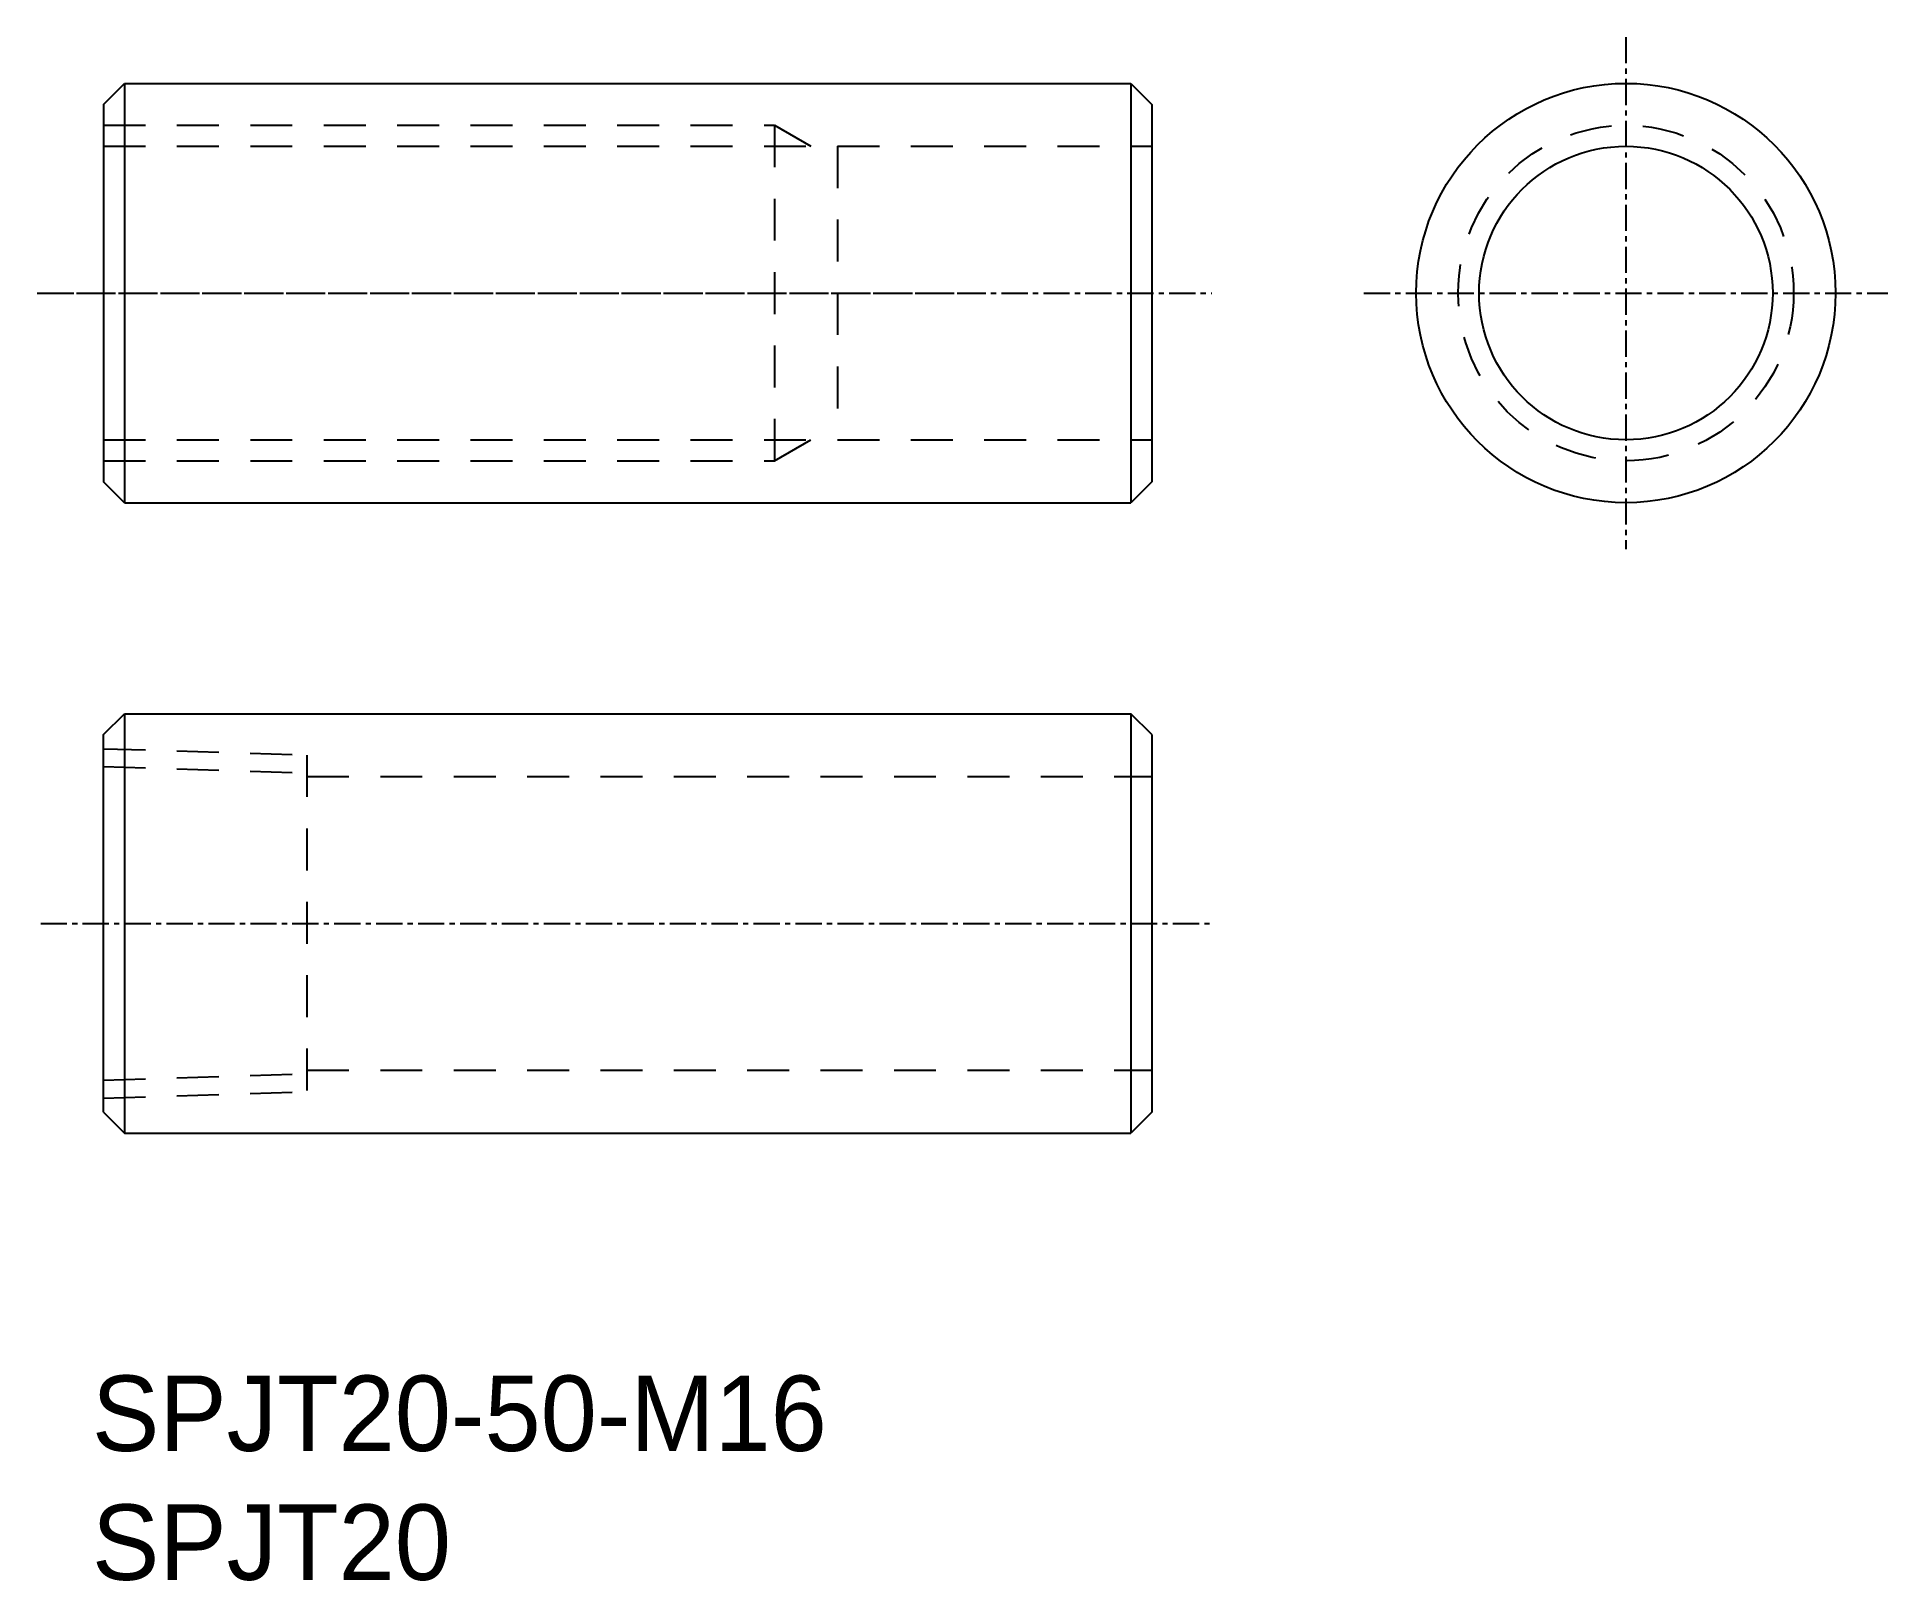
# Model space of a CAD drawing. Extents: x 298.7 to 387, y 87.2 to 160.8.
import ezdxf

# ---------------------------------------------------------------- set-up
doc = ezdxf.new("R2010")
doc.units = 0
doc.linetypes.add('CENTER', pattern=[2, 1.25, -0.25, 0.25, -0.25])
doc.linetypes.add('DASHED', pattern=[3.5, 2, -1.5])
doc.layers.get('0').update_dxf_attribs({"linetype": 'CONTINUOUS'})
doc.layers.add('CENTER', color=1, linetype='CENTER')

msp = doc.modelspace()

# ---------------------------------------------------------------- linework, layer by layer
at = {"color": 7, "linetype": 'CONTINUOUS'}
for p, q in [((301.864, 157.596), (302.864, 158.596)), ((302.864, 158.596), (350.864, 158.596)), ((302.864, 158.596), (302.864, 138.596)), ((314.864, 158.596), (314.864, 158.596)), ((326.864, 158.596), (326.864, 158.596)), ((350.864, 158.596), (350.864, 138.596)), ((350.864, 158.596), (351.864, 157.596)), ((301.864, 157.596), (301.864, 139.596)), ((351.864, 157.596), (351.864, 139.596)), ((302.864, 138.596), (301.864, 139.596)), ((351.864, 139.596), (350.864, 138.596)), ((302.864, 138.596), (350.864, 138.596)), ((301.864, 127.537), (302.864, 128.537)), ((302.864, 128.537), (350.864, 128.537)), ((302.864, 128.537), (302.864, 108.537)), ((350.864, 128.537), (350.864, 108.537)), ((351.864, 127.537), (350.864, 128.537)), ((301.864, 109.537), (301.864, 127.537)), ((351.864, 127.537), (351.864, 109.537)), ((301.864, 109.537), (302.864, 108.537)), ((351.864, 109.537), (350.864, 108.537)), ((302.864, 108.537), (350.864, 108.537))]:
    msp.add_line(p, q, dxfattribs=at)
at = {"color": 3, "linetype": 'DASHED'}
for p, q in [((301.864, 156.596), (333.864, 156.596)), ((333.864, 156.596), (333.864, 140.596)), ((333.864, 156.596), (335.596, 155.596)), ((301.864, 155.596), (336.864, 155.596)), ((336.864, 155.596), (336.864, 141.596)), ((336.864, 155.596), (351.864, 155.596)), ((301.864, 141.596), (336.864, 141.596)), ((333.864, 140.596), (335.596, 141.596)), ((336.864, 141.596), (351.864, 141.596)), ((301.864, 140.596), (333.864, 140.596)), ((301.864, 126.868), (311.564, 126.565)), ((311.564, 126.565), (311.564, 110.509)), ((301.864, 126.012), (311.564, 125.709)), ((311.564, 125.537), (351.864, 125.537)), ((301.864, 111.062), (311.564, 111.365)), ((311.564, 111.537), (351.864, 111.537)), ((301.864, 110.206), (311.564, 110.509))]:
    msp.add_line(p, q, dxfattribs=at)
msp.add_line((301.864, 156.596), (301.864, 140.596))
at = {"color": 7, "linetype": 'CONTINUOUS'}
for radius in [10, 7]:
    msp.add_circle((374.471, 148.596), radius, dxfattribs=at)
at = {"color": 3, "linetype": 'DASHED'}
msp.add_circle((374.471, 148.596), 8, dxfattribs=at)
at = {"layer": 'CENTER', "color": 1, "linetype": 'CENTER'}
for p, q in [((374.471, 160.806), (374.471, 136.386)), ((298.688, 148.596), (354.718, 148.596)), ((299.072, 148.596), (343.861, 148.596)), ((361.972, 148.596), (386.971, 148.596)), ((298.864, 118.537), (354.864, 118.537))]:
    msp.add_line(p, q, dxfattribs=at)

# ---------------------------------------------------------------- texts
for s, p in [('SPJT20-50-M16', (301.308, 93.374)), ('SPJT20', (301.308, 87.226))]:
    msp.add_text(s, height=3.6).set_placement(p)

doc.saveas('drawing.dxf')
